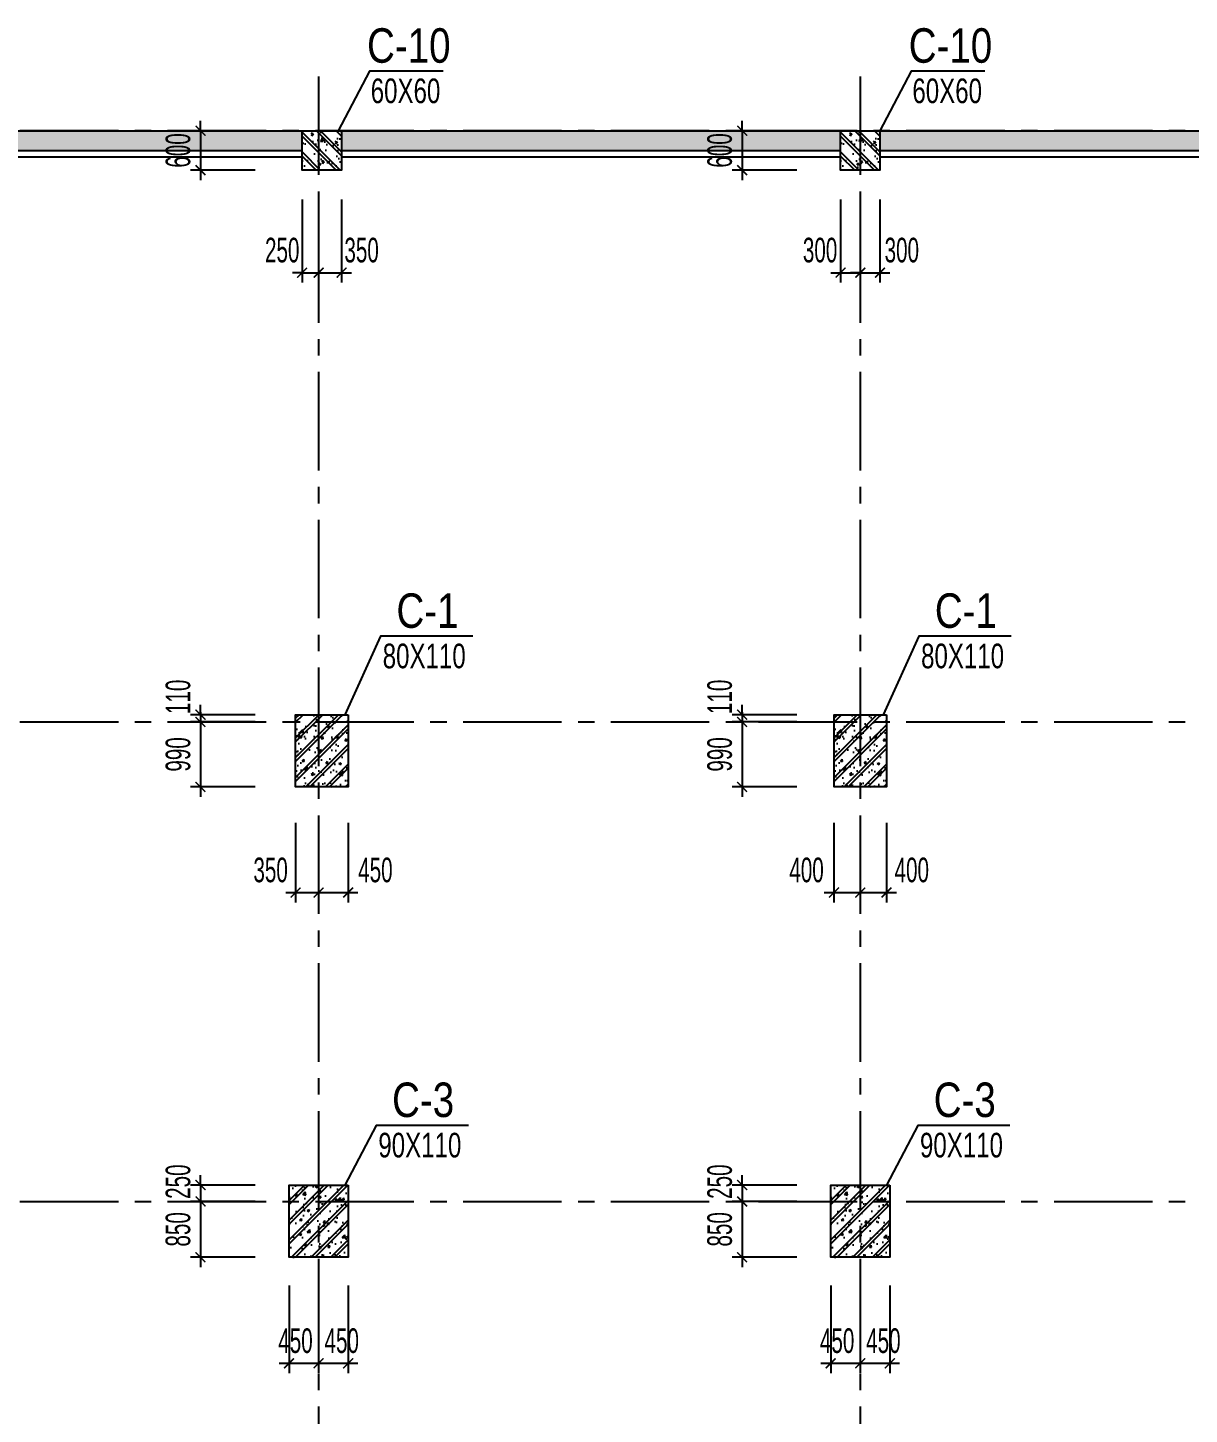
# Model space of a CAD drawing. Extents: x 1719887 to 1865417, y -150890 to 59748.
# Drawn here: x 1741740 to 1759431, y 12701 to 33808 of the extents above; entities that cross this region are included whole.
import ezdxf
from ezdxf.enums import TextEntityAlignment as Align

# ---------------------------------------------------------------- set-up
doc = ezdxf.new("R2010")
doc.units = 0
doc.header["$LTSCALE"] = 1000
doc.header["$MEASUREMENT"] = 0
doc.header["$PDMODE"] = 3
doc.linetypes.add('CENTER2', pattern=[1.125, 0.75, -0.125, 0.125, -0.125])
doc.layers.get('0').update_dxf_attribs({"linetype": 'CONTINUOUS'})
doc.layers.get('Defpoints').update_dxf_attribs({"linetype": 'CONTINUOUS'})
for name, color, linetype in [('CDC.01.AXIS', 160, 'CENTER2'), ('CDC.02.DIM', 1, 'CONTINUOUS'), ('CDC.05.STEEL', 4, 'CONTINUOUS'), ('CDC.06.TEXT', 2, 'CONTINUOUS'), ('CDC.10.HATCH', 9, 'CONTINUOUS'), ('CDC.11.NOTE', 8, 'CONTINUOUS')]:
    doc.layers.add(name, color=color, linetype=linetype)
doc.styles.add('ARIAL', font='arial.ttf', dxfattribs={"width": 0.6})
doc.dimstyles.new('D150', dxfattribs={"dimscale": 150, "dimtxt": 2.5, "dimasz": 1, "dimexe": 1, "dimexo": 0, "dimgap": 1, "dimtad": 1, "dimdec": 0, "dimdsep": 46, "dimtxsty": 'ARIAL', "dimblk": 'ARCHTICK', "dimcen": 1, "dimdle": 1, "dimclrd": 1, "dimclre": 1, "dimclrt": 2, "dimadec": 0, "dimazin": 0, "dimtfac": 0.00072, "dimtdec": 0, "dimtix": 1, "dimtmove": 2, "dimatfit": 3, "dimldrblk": 'ARCHTICK', "dimfxl": 1, "dimtolj": 1, "dimlwd": -1, "dimlwe": -1, "dimarcsym": 0})

# ---------------------------------------------------------------- blocks, each defined once
blk = doc.blocks.new('TH1')
at = {"layer": 'CDC.10.HATCH'}
h = blk.add_hatch(dxfattribs=at)
h.set_pattern_fill('CHAU-01', color=256, scale=80, style=0, pattern_type=2)
h.set_pattern_definition([(50, (0, 0), (573.80815, -50.20171), [60, -660]), (355, (0, 0), (-111.00107, 601.7537), [48, -528]), (100.4514, (47.8, -4.2), (462.8075, 551.55163), [50.99215, -560.91369]), (46.1842, (0, 160), (853.79284, -132.4152), [90, -990]), (96.6356, (71.15, 149), (747.73016, 779.2943), [76.48823, -841.3704]), (351.1842, (0, 160), (747.72956, 779.2949), [72, -792]), (21, (80, 120), (477.52564, -322.09511), [60, -660]), (326, (80, 120), (194.65227, 580.12004), [48, -528]), (71.4514, (119.8, 93.16), (672.1781, 258.0244), [50.99215, -560.91369]), (37.5, (0, 0), (9.727884, 266.315083), [0, -521.6, 0, -536, 0, -530]), (7.5, (0, 0), (210.45563, 315.52937), [0, -305.6, 0, -509.6, 0, -202]), (327.5, (-178.4, 0), (427.05795, -18.043897), [0, -200, 0, -624, 0, -828]), (317.5, (-258.4, 0), (466.548935, 80.083986), [0, -260, 0, -414.4, 0, -588]), (45, (0, 0), (-240.416306, 240.416306), []), (45, (0, 98), (-240.416306, 240.416306), [])])
h.paths.add_polyline_path([(1748680, -63848), (1741170, -63848), (1741170, -64148), (1748680, -64148)])
h.paths.add_polyline_path([(1756880, -63848), (1749280, -63848), (1749280, -64148), (1756880, -64148)])
h.paths.add_polyline_path([(1765080, -63848), (1757480, -63848), (1757480, -64148), (1765080, -64148)])
h.paths.add_polyline_path([(1773190, -63848), (1765680, -63848), (1765680, -64148), (1773190, -64148)])
h.paths.add_polyline_path([(1781280, -63848), (1773790, -63848), (1773790, -64148), (1781280, -64148)])
h.paths.add_polyline_path([(1789255, -63848), (1781880, -63848), (1781880, -64148), (1789255, -64148)])
h = blk.add_hatch(dxfattribs=at)
h.set_pattern_fill('CHAU-01', color=256, scale=50, angle=270, style=0, pattern_type=2)
h.set_pattern_definition([(320, (-76.6, -371169.58), (-31.376067, -358.63009), [37.5, -412.5]), (265, (-76.6, -371169.58), (376.09607, 69.37567), [30, -330]), (10.4514, (-79.23, -371199.47), (344.71977, -289.25469), [31.870095, -350.571056]), (316.1842, (23.4, -371169.6), (-82.75951, -533.62052), [56.25, -618.75]), (6.6356, (16.5, -371214.05), (487.05894, -467.33135), [47.80514, -525.8565]), (261.1842, (23.4, -371169.6), (487.0593, -467.33097), [45, -495]), (291, (-1.6, -371219.58), (-201.309445, -298.453526), [37.5, -412.5]), (236, (-1.6, -371219.58), (362.57502, -121.657666), [30, -330]), (341.4514, (-18.4, -371244.45), (161.26525, -420.111314), [31.870095, -350.571056]), (307.5, (-76.61, -371169.58), (166.446927, -6.079928), [0, -326, 0, -335, 0, -331.25]), (277.5, (-76.61, -371169.58), (197.205856, -131.534769), [0, -191, 0, -318.5, 0, -126.25]), (237.5, (-76.61, -371058.08), (-11.277436, -266.911218), [0, -125, 0, -390, 0, -517.5]), (227.5, (-76.6, -371008.08), (50.05249, -291.593085), [0, -162.5, 0, -259, 0, -367.5]), (315, (-76.61, -371169.58), (150.26019, 150.26019), []), (315, (-15.36, -371169.58), (150.26019, 150.26019), [])])
h.paths.add_polyline_path([(1749280, -64448), (1748680, -64448), (1748680, -63848), (1749280, -63848)])
h = blk.add_hatch(dxfattribs=at)
h.set_pattern_fill('CHAU-01', color=256, scale=50, angle=270, style=0, pattern_type=2)
h.set_pattern_definition([(320, (8123.4, -371169.58), (-31.376067, -358.63009), [37.5, -412.5]), (265, (8123.4, -371169.58), (376.09607, 69.37567), [30, -330]), (10.4514, (8120.78, -371199.47), (344.71977, -289.25469), [31.870095, -350.571056]), (316.1842, (8223.4, -371169.6), (-82.75951, -533.62052), [56.25, -618.75]), (6.6356, (8216.5, -371214.05), (487.05894, -467.33135), [47.80514, -525.8565]), (261.1842, (8223.4, -371169.6), (487.0593, -467.33097), [45, -495]), (291, (8198.4, -371219.58), (-201.309445, -298.453526), [37.5, -412.5]), (236, (8198.4, -371219.58), (362.57502, -121.657666), [30, -330]), (341.4514, (8181.6, -371244.45), (161.26525, -420.111314), [31.870095, -350.571056]), (307.5, (8123.39, -371169.58), (166.446927, -6.079928), [0, -326, 0, -335, 0, -331.25]), (277.5, (8123.4, -371169.58), (197.205856, -131.534769), [0, -191, 0, -318.5, 0, -126.25]), (237.5, (8123.39, -371058.08), (-11.277436, -266.911218), [0, -125, 0, -390, 0, -517.5]), (227.5, (8123.4, -371008.08), (50.05249, -291.593085), [0, -162.5, 0, -259, 0, -367.5]), (315, (8123.4, -371169.58), (150.26019, 150.26019), []), (315, (8184.64, -371169.58), (150.26019, 150.26019), [])])
h.paths.add_polyline_path([(1757480, -64448), (1756880, -64448), (1756880, -63848), (1757480, -63848)])
h = blk.add_hatch(dxfattribs=at)
h.set_pattern_fill('CHAU-01', color=256, scale=50, style=0, pattern_type=2)
h.set_pattern_definition([(50, (0, 0), (358.63009, -31.376067), [37.5, -412.5]), (355, (0, 0), (-69.37567, 376.09607), [30, -330]), (100.4514, (29.9, -2.6), (289.25469, 344.71977), [31.870095, -350.571056]), (46.1842, (0, 100), (533.62052, -82.75951), [56.25, -618.75]), (96.6356, (44.47, 93.1), (467.33135, 487.05894), [47.80514, -525.8565]), (351.1842, (0, 100), (467.33097, 487.0593), [45, -495]), (21, (50, 75), (298.453526, -201.309445), [37.5, -412.5]), (326, (50, 75), (121.657666, 362.57502), [30, -330]), (71.4514, (74.87, 58.22), (420.111314, 161.26525), [31.870095, -350.571056]), (37.5, (0, 0), (6.079928, 166.446927), [0, -326, 0, -335, 0, -331.25]), (7.5, (0, 0), (131.534769, 197.205856), [0, -191, 0, -318.5, 0, -126.25]), (327.5, (-111.5, 0), (266.911218, -11.277436), [0, -125, 0, -390, 0, -517.5]), (317.5, (-161.5, 0), (291.593085, 50.05249), [0, -162.5, 0, -259, 0, -367.5]), (45, (0, 0), (-150.26019, 150.26019), []), (45, (0, 61.25), (-150.26019, 150.26019), [])])
h.paths.add_polyline_path([(1748930, -72738), (1748580, -72738), (1748580, -72848), (1748930, -72848)])
h.paths.add_polyline_path([(1748930, -72848), (1748580, -72848), (1748580, -73838), (1748930, -73838)])
h.paths.add_polyline_path([(1749380, -72848), (1748930, -72848), (1748930, -73838), (1749380, -73838)])
h.paths.add_polyline_path([(1749380, -72738), (1748930, -72738), (1748930, -72848), (1749380, -72848)])
h = blk.add_hatch(dxfattribs=at)
h.set_pattern_fill('CHAU-01', color=256, scale=50, style=0, pattern_type=2)
h.set_pattern_definition([(50, (8199.98, 0), (358.63009, -31.376067), [37.5, -412.5]), (355, (8199.98, 0), (-69.37567, 376.09607), [30, -330]), (100.4514, (8229.87, -2.6), (289.25469, 344.71977), [31.870095, -350.571056]), (46.1842, (8200, 100), (533.62052, -82.75951), [56.25, -618.75]), (96.6356, (8244.45, 93.1), (467.33135, 487.05894), [47.80514, -525.8565]), (351.1842, (8200, 100), (467.33097, 487.0593), [45, -495]), (21, (8249.98, 75), (298.453526, -201.309445), [37.5, -412.5]), (326, (8249.98, 75), (121.657666, 362.57502), [30, -330]), (71.4514, (8274.85, 58.22), (420.111314, 161.26525), [31.870095, -350.571056]), (37.5, (8199.98, 0), (6.079928, 166.446927), [0, -326, 0, -335, 0, -331.25]), (7.5, (8199.98, 0), (131.534769, 197.205856), [0, -191, 0, -318.5, 0, -126.25]), (327.5, (8088.48, 0), (266.911218, -11.277436), [0, -125, 0, -390, 0, -517.5]), (317.5, (8038.48, 0), (291.593085, 50.05249), [0, -162.5, 0, -259, 0, -367.5]), (45, (8199.98, 0), (-150.26019, 150.26019), []), (45, (8199.98, 61.25), (-150.26019, 150.26019), [])])
h.paths.add_polyline_path([(1757130, -72738), (1756780, -72738), (1756780, -72848), (1757130, -72848)])
h.paths.add_polyline_path([(1757130, -72848), (1756780, -72848), (1756780, -73838), (1757130, -73838)])
h.paths.add_polyline_path([(1757580, -72848), (1757130, -72848), (1757130, -73838), (1757580, -73838)])
h.paths.add_polyline_path([(1757580, -72738), (1757130, -72738), (1757130, -72848), (1757580, -72848)])
h = blk.add_hatch(dxfattribs=at)
h.set_pattern_fill('CHAU-01', color=256, scale=50, style=0, pattern_type=2)
h.set_pattern_definition([(50, (-16500, 0), (358.63009, -31.376067), [37.5, -412.5]), (355, (-16500, 0), (-69.37567, 376.09607), [30, -330]), (100.4514, (-16470.1, -2.6), (289.25469, 344.71977), [31.870095, -350.571056]), (46.1842, (-16500, 100), (533.62052, -82.75951), [56.25, -618.75]), (96.6356, (-16455.53, 93.1), (467.33135, 487.05894), [47.80514, -525.8565]), (351.1842, (-16500, 100), (467.33097, 487.0593), [45, -495]), (21, (-16450, 75), (298.453526, -201.309445), [37.5, -412.5]), (326, (-16450, 75), (121.657666, 362.57502), [30, -330]), (71.4514, (-16425.13, 58.22), (420.111314, 161.26525), [31.870095, -350.571056]), (37.5, (-16500, 0), (6.079928, 166.446927), [0, -326, 0, -335, 0, -331.25]), (7.5, (-16500, 0), (131.534769, 197.205856), [0, -191, 0, -318.5, 0, -126.25]), (327.5, (-16611.5, 0), (266.911218, -11.277436), [0, -125, 0, -390, 0, -517.5]), (317.5, (-16661.5, 0), (291.593085, 50.05249), [0, -162.5, 0, -259, 0, -367.5]), (45, (-16500, 0), (-150.26019, 150.26019), []), (45, (-16500, 61.25), (-150.26019, 150.26019), [])])
h.paths.add_polyline_path([(1748930, -79898), (1748480, -79898), (1748480, -80148), (1748930, -80148)])
h.paths.add_polyline_path([(1748930, -80148), (1748480, -80148), (1748480, -80998), (1748930, -80998)])
h.paths.add_polyline_path([(1749380, -80148), (1748930, -80148), (1748930, -80998), (1749380, -80998)])
h.paths.add_polyline_path([(1749380, -79898), (1748930, -79898), (1748930, -80148), (1749380, -80148)])
h = blk.add_hatch(dxfattribs=at)
h.set_pattern_fill('CHAU-01', color=256, scale=50, style=0, pattern_type=2)
h.set_pattern_definition([(50, (-8250, 0), (358.63009, -31.376067), [37.5, -412.5]), (355, (-8250, 0), (-69.37567, 376.09607), [30, -330]), (100.4514, (-8220.1, -2.6), (289.25469, 344.71977), [31.870095, -350.571056]), (46.1842, (-8250, 100), (533.62052, -82.75951), [56.25, -618.75]), (96.6356, (-8205.53, 93.1), (467.33135, 487.05894), [47.80514, -525.8565]), (351.1842, (-8250, 100), (467.33097, 487.0593), [45, -495]), (21, (-8200, 75), (298.453526, -201.309445), [37.5, -412.5]), (326, (-8200, 75), (121.657666, 362.57502), [30, -330]), (71.4514, (-8175.13, 58.22), (420.111314, 161.26525), [31.870095, -350.571056]), (37.5, (-8250, 0), (6.079928, 166.446927), [0, -326, 0, -335, 0, -331.25]), (7.5, (-8250, 0), (131.534769, 197.205856), [0, -191, 0, -318.5, 0, -126.25]), (327.5, (-8361.5, 0), (266.911218, -11.277436), [0, -125, 0, -390, 0, -517.5]), (317.5, (-8411.5, 0), (291.593085, 50.05249), [0, -162.5, 0, -259, 0, -367.5]), (45, (-8250, 0), (-150.26019, 150.26019), []), (45, (-8250, 61.25), (-150.26019, 150.26019), [])])
h.paths.add_polyline_path([(1757180, -79898), (1756730, -79898), (1756730, -80148), (1757180, -80148)])
h.paths.add_polyline_path([(1757180, -80148), (1756730, -80148), (1756730, -80998), (1757180, -80998)])
h.paths.add_polyline_path([(1757630, -80148), (1757180, -80148), (1757180, -80998), (1757630, -80998)])
h.paths.add_polyline_path([(1757630, -79898), (1757180, -79898), (1757180, -80148), (1757630, -80148)])
at = {"layer": 'CDC.01.AXIS', "ltscale": 2}
for p, q in [((1748930, -63021), (1748930, -119734)), ((1757180, -63021), (1757180, -119734)), ((1733131, -63847), (1840145, -63847)), ((1733131, -72848), (1840145, -72848)), ((1733131, -80148), (1840145, -80148))]:
    blk.add_line(p, q, dxfattribs=at)
at = {"layer": 'CDC.05.STEEL'}
for p, q in [((1738264, -63848), (1834640, -63848)), ((1741170, -64148), (1748680, -64148)), ((1749280, -64148), (1756880, -64148)), ((1757480, -64148), (1765080, -64148)), ((1741170, -64248), (1748680, -64248)), ((1749280, -64248), (1756880, -64248)), ((1757480, -64248), (1765080, -64248))]:
    blk.add_line(p, q, dxfattribs=at)
at = {"layer": 'CDC.05.STEEL', "ltscale": 2000}
for points in [[(1749280, -63848), (1749280, -64448), (1748680, -64448), (1748680, -63848)], [(1757480, -63848), (1757480, -64448), (1756880, -64448), (1756880, -63848)], [(1749380, -72738), (1749380, -73838), (1748580, -73838), (1748580, -72738)], [(1757580, -72738), (1757580, -73838), (1756780, -73838), (1756780, -72738)], [(1749380, -79898), (1749380, -80998), (1748480, -80998), (1748480, -79898)], [(1757630, -79898), (1757630, -80998), (1756730, -80998), (1756730, -79898)]]:
    blk.add_lwpolyline(points, close=True, dxfattribs=at)
blk = doc.blocks.new('_ARCHTICK')
at = {"color": 0, "linetype": 'ByBlock', "const_width": 0.15}
blk.add_lwpolyline([(-0.5, -0.5), (0.5, 0.5)], dxfattribs=at)
blk = doc.blocks.new('*D478')
at = {"layer": 'CDC.02.DIM', "color": 1, "transparency": 16777216}
for p, q in [((1745820, 21707), (1745820, 20494)), ((1746170, 21707), (1746170, 20494)), ((1745670, 20644), (1746320, 20644))]:
    blk.add_line(p, q, dxfattribs=at)
at = {"layer": 'Defpoints', "color": 0, "transparency": 16777216}
for p in [(1745820, 21707), (1746170, 21707), (1746170, 20644)]:
    blk.add_point(p, dxfattribs=at)
at = {"layer": 'CDC.02.DIM', "color": 1, "transparency": 16777216, "xscale": 150, "yscale": 150, "zscale": 150, "rotation": 180}
blk.add_blockref('_ARCHTICK', (1745820, 20644), dxfattribs=at)
at = {"layer": 'CDC.02.DIM', "color": 1, "transparency": 16777216, "xscale": 150, "yscale": 150, "zscale": 150}
blk.add_blockref('_ARCHTICK', (1746170, 20644), dxfattribs=at)
at = {"layer": 'CDC.02.DIM', "color": 2, "transparency": 16777216, "insert": (1745439, 20985), "char_height": 375, "attachment_point": 5, "style": 'ARIAL'}
blk.add_mtext('\\A1;350', dxfattribs=at)
blk = doc.blocks.new('*D479')
at = {"layer": 'CDC.02.DIM', "color": 1, "transparency": 16777216}
for p, q in [((1746170, 21707), (1746170, 20494)), ((1746620, 21707), (1746620, 20494)), ((1746020, 20644), (1746770, 20644))]:
    blk.add_line(p, q, dxfattribs=at)
at = {"layer": 'Defpoints', "color": 0, "transparency": 16777216}
for p in [(1746170, 21707), (1746620, 21707), (1746620, 20644)]:
    blk.add_point(p, dxfattribs=at)
at = {"layer": 'CDC.02.DIM', "color": 1, "transparency": 16777216, "xscale": 150, "yscale": 150, "zscale": 150, "rotation": 180}
blk.add_blockref('_ARCHTICK', (1746170, 20644), dxfattribs=at)
at = {"layer": 'CDC.02.DIM', "color": 1, "transparency": 16777216, "xscale": 150, "yscale": 150, "zscale": 150}
blk.add_blockref('_ARCHTICK', (1746620, 20644), dxfattribs=at)
at = {"layer": 'CDC.02.DIM', "color": 2, "transparency": 16777216, "insert": (1747035, 20985), "char_height": 375, "attachment_point": 5, "style": 'ARIAL'}
blk.add_mtext('\\A1;450', dxfattribs=at)
blk = doc.blocks.new('*D480')
at = {"layer": 'CDC.02.DIM', "color": 1, "transparency": 16777216}
for p, q in [((1754020, 21707), (1754020, 20494)), ((1754420, 21707), (1754420, 20494)), ((1753870, 20644), (1754570, 20644))]:
    blk.add_line(p, q, dxfattribs=at)
at = {"layer": 'Defpoints', "color": 0, "transparency": 16777216}
for p in [(1754020, 21707), (1754420, 21707), (1754420, 20644)]:
    blk.add_point(p, dxfattribs=at)
at = {"layer": 'CDC.02.DIM', "color": 1, "transparency": 16777216, "xscale": 150, "yscale": 150, "zscale": 150, "rotation": 180}
blk.add_blockref('_ARCHTICK', (1754020, 20644), dxfattribs=at)
at = {"layer": 'CDC.02.DIM', "color": 1, "transparency": 16777216, "xscale": 150, "yscale": 150, "zscale": 150}
blk.add_blockref('_ARCHTICK', (1754420, 20644), dxfattribs=at)
at = {"layer": 'CDC.02.DIM', "color": 2, "transparency": 16777216, "insert": (1753602, 20985), "char_height": 375, "attachment_point": 5, "style": 'ARIAL'}
blk.add_mtext('\\A1;400', dxfattribs=at)
blk = doc.blocks.new('*D481')
at = {"layer": 'CDC.02.DIM', "color": 1, "transparency": 16777216}
for p, q in [((1754420, 21707), (1754420, 20494)), ((1754820, 21707), (1754820, 20494)), ((1754270, 20644), (1754970, 20644))]:
    blk.add_line(p, q, dxfattribs=at)
at = {"layer": 'Defpoints', "color": 0, "transparency": 16777216}
for p in [(1754420, 21707), (1754820, 21707), (1754820, 20644)]:
    blk.add_point(p, dxfattribs=at)
at = {"layer": 'CDC.02.DIM', "color": 1, "transparency": 16777216, "xscale": 150, "yscale": 150, "zscale": 150, "rotation": 180}
blk.add_blockref('_ARCHTICK', (1754420, 20644), dxfattribs=at)
at = {"layer": 'CDC.02.DIM', "color": 1, "transparency": 16777216, "xscale": 150, "yscale": 150, "zscale": 150}
blk.add_blockref('_ARCHTICK', (1754820, 20644), dxfattribs=at)
at = {"layer": 'CDC.02.DIM', "color": 2, "transparency": 16777216, "insert": (1755205, 20985), "char_height": 375, "attachment_point": 5, "style": 'ARIAL'}
blk.add_mtext('\\A1;400', dxfattribs=at)
blk = doc.blocks.new('*D505')
at = {"layer": 'CDC.02.DIM', "color": 1, "transparency": 16777216}
for p, q in [((1745720, 14659), (1745720, 13327)), ((1746170, 14659), (1746170, 13327)), ((1745570, 13477), (1746320, 13477))]:
    blk.add_line(p, q, dxfattribs=at)
at = {"layer": 'Defpoints', "color": 0, "transparency": 16777216}
for p in [(1745720, 14659), (1746170, 14659), (1746170, 13477)]:
    blk.add_point(p, dxfattribs=at)
at = {"layer": 'CDC.02.DIM', "color": 1, "transparency": 16777216, "xscale": 150, "yscale": 150, "zscale": 150, "rotation": 180}
blk.add_blockref('_ARCHTICK', (1745720, 13477), dxfattribs=at)
at = {"layer": 'CDC.02.DIM', "color": 1, "transparency": 16777216, "xscale": 150, "yscale": 150, "zscale": 150}
blk.add_blockref('_ARCHTICK', (1746170, 13477), dxfattribs=at)
at = {"layer": 'CDC.02.DIM', "color": 2, "transparency": 16777216, "insert": (1745818, 13819), "char_height": 375, "attachment_point": 5, "style": 'ARIAL'}
blk.add_mtext('\\A1;450', dxfattribs=at)
blk = doc.blocks.new('*D506')
at = {"layer": 'CDC.02.DIM', "color": 1, "transparency": 16777216}
for p, q in [((1746170, 14659), (1746170, 13327)), ((1746620, 14659), (1746620, 13327)), ((1746020, 13477), (1746770, 13477))]:
    blk.add_line(p, q, dxfattribs=at)
at = {"layer": 'Defpoints', "color": 0, "transparency": 16777216}
for p in [(1746170, 14659), (1746620, 14659), (1746620, 13477)]:
    blk.add_point(p, dxfattribs=at)
at = {"layer": 'CDC.02.DIM', "color": 1, "transparency": 16777216, "xscale": 150, "yscale": 150, "zscale": 150, "rotation": 180}
blk.add_blockref('_ARCHTICK', (1746170, 13477), dxfattribs=at)
at = {"layer": 'CDC.02.DIM', "color": 1, "transparency": 16777216, "xscale": 150, "yscale": 150, "zscale": 150}
blk.add_blockref('_ARCHTICK', (1746620, 13477), dxfattribs=at)
at = {"layer": 'CDC.02.DIM', "color": 2, "transparency": 16777216, "insert": (1746522, 13819), "char_height": 375, "attachment_point": 5, "style": 'ARIAL'}
blk.add_mtext('\\A1;450', dxfattribs=at)
blk = doc.blocks.new('*D507')
at = {"layer": 'CDC.02.DIM', "color": 1, "transparency": 16777216}
for p, q in [((1753970, 14659), (1753970, 13327)), ((1754420, 14659), (1754420, 13327)), ((1753820, 13477), (1754570, 13477))]:
    blk.add_line(p, q, dxfattribs=at)
at = {"layer": 'Defpoints', "color": 0, "transparency": 16777216}
for p in [(1753970, 14659), (1754420, 14659), (1754420, 13477)]:
    blk.add_point(p, dxfattribs=at)
at = {"layer": 'CDC.02.DIM', "color": 1, "transparency": 16777216, "xscale": 150, "yscale": 150, "zscale": 150, "rotation": 180}
blk.add_blockref('_ARCHTICK', (1753970, 13477), dxfattribs=at)
at = {"layer": 'CDC.02.DIM', "color": 1, "transparency": 16777216, "xscale": 150, "yscale": 150, "zscale": 150}
blk.add_blockref('_ARCHTICK', (1754420, 13477), dxfattribs=at)
at = {"layer": 'CDC.02.DIM', "color": 2, "transparency": 16777216, "insert": (1754068, 13819), "char_height": 375, "attachment_point": 5, "style": 'ARIAL'}
blk.add_mtext('\\A1;450', dxfattribs=at)
blk = doc.blocks.new('*D508')
at = {"layer": 'CDC.02.DIM', "color": 1, "transparency": 16777216}
for p, q in [((1754420, 14659), (1754420, 13327)), ((1754870, 14659), (1754870, 13327)), ((1754270, 13477), (1755020, 13477))]:
    blk.add_line(p, q, dxfattribs=at)
at = {"layer": 'Defpoints', "color": 0, "transparency": 16777216}
for p in [(1754420, 14659), (1754870, 14659), (1754870, 13477)]:
    blk.add_point(p, dxfattribs=at)
at = {"layer": 'CDC.02.DIM', "color": 1, "transparency": 16777216, "xscale": 150, "yscale": 150, "zscale": 150, "rotation": 180}
blk.add_blockref('_ARCHTICK', (1754420, 13477), dxfattribs=at)
at = {"layer": 'CDC.02.DIM', "color": 1, "transparency": 16777216, "xscale": 150, "yscale": 150, "zscale": 150}
blk.add_blockref('_ARCHTICK', (1754870, 13477), dxfattribs=at)
at = {"layer": 'CDC.02.DIM', "color": 2, "transparency": 16777216, "insert": (1754772, 13819), "char_height": 375, "attachment_point": 5, "style": 'ARIAL'}
blk.add_mtext('\\A1;450', dxfattribs=at)
blk = doc.blocks.new('*D645')
at = {"layer": 'CDC.02.DIM', "color": 1, "transparency": 16777216}
for p, q in [((1745920, 31193), (1745920, 29929)), ((1746170, 31193), (1746170, 29929)), ((1745920, 30079), (1745770, 30079)), ((1745920, 30079), (1746170, 30079)), ((1746170, 30079), (1746320, 30079))]:
    blk.add_line(p, q, dxfattribs=at)
at = {"layer": 'Defpoints', "color": 0, "transparency": 16777216}
for p in [(1745920, 31193), (1746170, 31193), (1746170, 30079)]:
    blk.add_point(p, dxfattribs=at)
at = {"layer": 'CDC.02.DIM', "color": 1, "transparency": 16777216, "xscale": 150, "yscale": 150, "zscale": 150}
blk.add_blockref('_ARCHTICK', (1745920, 30079), dxfattribs=at)
at = {"layer": 'CDC.02.DIM', "color": 1, "transparency": 16777216, "xscale": 150, "yscale": 150, "zscale": 150, "rotation": 180}
blk.add_blockref('_ARCHTICK', (1746170, 30079), dxfattribs=at)
at = {"layer": 'CDC.02.DIM', "color": 2, "transparency": 16777216, "insert": (1745616, 30421), "char_height": 375, "attachment_point": 5, "style": 'ARIAL'}
blk.add_mtext('\\A1;250', dxfattribs=at)
blk = doc.blocks.new('*D646')
at = {"layer": 'CDC.02.DIM', "color": 1, "transparency": 16777216}
for p, q in [((1746170, 31193), (1746170, 29929)), ((1746520, 31193), (1746520, 29929)), ((1746020, 30079), (1746670, 30079))]:
    blk.add_line(p, q, dxfattribs=at)
at = {"layer": 'Defpoints', "color": 0, "transparency": 16777216}
for p in [(1746170, 31193), (1746520, 31193), (1746520, 30079)]:
    blk.add_point(p, dxfattribs=at)
at = {"layer": 'CDC.02.DIM', "color": 1, "transparency": 16777216, "xscale": 150, "yscale": 150, "zscale": 150, "rotation": 180}
blk.add_blockref('_ARCHTICK', (1746170, 30079), dxfattribs=at)
at = {"layer": 'CDC.02.DIM', "color": 1, "transparency": 16777216, "xscale": 150, "yscale": 150, "zscale": 150}
blk.add_blockref('_ARCHTICK', (1746520, 30079), dxfattribs=at)
at = {"layer": 'CDC.02.DIM', "color": 2, "transparency": 16777216, "insert": (1746825, 30421), "char_height": 375, "attachment_point": 5, "style": 'ARIAL'}
blk.add_mtext('\\A1;350', dxfattribs=at)
blk = doc.blocks.new('*D647')
at = {"layer": 'CDC.02.DIM', "color": 1, "transparency": 16777216}
for p, q in [((1754120, 31193), (1754120, 29929)), ((1754420, 31193), (1754420, 29929)), ((1753970, 30079), (1754570, 30079))]:
    blk.add_line(p, q, dxfattribs=at)
at = {"layer": 'Defpoints', "color": 0, "transparency": 16777216}
for p in [(1754120, 31193), (1754420, 31193), (1754420, 30079)]:
    blk.add_point(p, dxfattribs=at)
at = {"layer": 'CDC.02.DIM', "color": 1, "transparency": 16777216, "xscale": 150, "yscale": 150, "zscale": 150, "rotation": 180}
blk.add_blockref('_ARCHTICK', (1754120, 30079), dxfattribs=at)
at = {"layer": 'CDC.02.DIM', "color": 1, "transparency": 16777216, "xscale": 150, "yscale": 150, "zscale": 150}
blk.add_blockref('_ARCHTICK', (1754420, 30079), dxfattribs=at)
at = {"layer": 'CDC.02.DIM', "color": 2, "transparency": 16777216, "insert": (1753808, 30421), "char_height": 375, "attachment_point": 5, "style": 'ARIAL'}
blk.add_mtext('\\A1;300', dxfattribs=at)
blk = doc.blocks.new('*D648')
at = {"layer": 'CDC.02.DIM', "color": 1, "transparency": 16777216}
for p, q in [((1754420, 31193), (1754420, 29929)), ((1754720, 31193), (1754720, 29929)), ((1754420, 30079), (1754270, 30079)), ((1754420, 30079), (1754720, 30079)), ((1754720, 30079), (1754870, 30079))]:
    blk.add_line(p, q, dxfattribs=at)
at = {"layer": 'Defpoints', "color": 0, "transparency": 16777216}
for p in [(1754420, 31193), (1754720, 31193), (1754720, 30079)]:
    blk.add_point(p, dxfattribs=at)
at = {"layer": 'CDC.02.DIM', "color": 1, "transparency": 16777216, "xscale": 150, "yscale": 150, "zscale": 150}
blk.add_blockref('_ARCHTICK', (1754420, 30079), dxfattribs=at)
at = {"layer": 'CDC.02.DIM', "color": 1, "transparency": 16777216, "xscale": 150, "yscale": 150, "zscale": 150, "rotation": 180}
blk.add_blockref('_ARCHTICK', (1754720, 30079), dxfattribs=at)
at = {"layer": 'CDC.02.DIM', "color": 2, "transparency": 16777216, "insert": (1755053, 30421), "char_height": 375, "attachment_point": 5, "style": 'ARIAL'}
blk.add_mtext('\\A1;300', dxfattribs=at)
blk = doc.blocks.new('*D737')
at = {"layer": 'CDC.02.DIM', "color": 1, "transparency": 16777216}
for p, q in [((1744371, 32240), (1744371, 32390)), ((1745206, 32240), (1744221, 32240)), ((1744371, 32240), (1744371, 31640)), ((1745206, 31640), (1744221, 31640)), ((1744371, 31640), (1744371, 31490))]:
    blk.add_line(p, q, dxfattribs=at)
at = {"layer": 'Defpoints', "color": 0, "transparency": 16777216}
for p in [(1745206, 32240), (1744371, 31640), (1745206, 31640)]:
    blk.add_point(p, dxfattribs=at)
at = {"layer": 'CDC.02.DIM', "color": 1, "transparency": 16777216, "xscale": 150, "yscale": 150, "zscale": 150}
for p, rotation in [((1744371, 32240), 270), ((1744371, 31640), 90)]:
    blk.add_blockref('_ARCHTICK', p, dxfattribs=dict(at, rotation=rotation))
at = {"layer": 'CDC.02.DIM', "color": 2, "transparency": 16777216, "insert": (1744030, 31940), "char_height": 375, "attachment_point": 5, "rotation": 90, "style": 'ARIAL'}
blk.add_mtext('\\A1;600', dxfattribs=at)
blk = doc.blocks.new('*D738')
at = {"layer": 'CDC.02.DIM', "color": 1, "transparency": 16777216}
for p, q in [((1744371, 23351), (1744371, 23501)), ((1745206, 23351), (1744221, 23351)), ((1745206, 23241), (1744221, 23241)), ((1744371, 23351), (1744371, 23241)), ((1744371, 23241), (1744371, 23091))]:
    blk.add_line(p, q, dxfattribs=at)
at = {"layer": 'Defpoints', "color": 0, "transparency": 16777216}
for p in [(1744371, 23241), (1745206, 23351), (1745206, 23241)]:
    blk.add_point(p, dxfattribs=at)
at = {"layer": 'CDC.02.DIM', "color": 1, "transparency": 16777216, "xscale": 150, "yscale": 150, "zscale": 150}
for p, rotation in [((1744371, 23351), 270), ((1744371, 23241), 90)]:
    blk.add_blockref('_ARCHTICK', p, dxfattribs=dict(at, rotation=rotation))
at = {"layer": 'CDC.02.DIM', "color": 2, "transparency": 16777216, "insert": (1744030, 23622), "char_height": 375, "attachment_point": 5, "rotation": 90, "style": 'ARIAL'}
blk.add_mtext('\\A1;110', dxfattribs=at)
blk = doc.blocks.new('*D739')
at = {"layer": 'CDC.02.DIM', "color": 1, "transparency": 16777216}
for p, q in [((1745206, 23241), (1744221, 23241)), ((1744371, 23391), (1744371, 22101)), ((1745206, 22251), (1744221, 22251))]:
    blk.add_line(p, q, dxfattribs=at)
at = {"layer": 'Defpoints', "color": 0, "transparency": 16777216}
for p in [(1745206, 23241), (1744371, 22251), (1745206, 22251)]:
    blk.add_point(p, dxfattribs=at)
at = {"layer": 'CDC.02.DIM', "color": 1, "transparency": 16777216, "xscale": 150, "yscale": 150, "zscale": 150}
for p, rotation in [((1744371, 23241), 90), ((1744371, 22251), 270)]:
    blk.add_blockref('_ARCHTICK', p, dxfattribs=dict(at, rotation=rotation))
at = {"layer": 'CDC.02.DIM', "color": 2, "transparency": 16777216, "insert": (1744030, 22746), "char_height": 375, "attachment_point": 5, "rotation": 90, "style": 'ARIAL'}
blk.add_mtext('\\A1;990', dxfattribs=at)
blk = doc.blocks.new('*D740')
at = {"layer": 'CDC.02.DIM', "color": 1, "transparency": 16777216}
for p, q in [((1744371, 16191), (1744371, 16341)), ((1745206, 16191), (1744221, 16191)), ((1744371, 16191), (1744371, 15941)), ((1745206, 15941), (1744221, 15941)), ((1744371, 15941), (1744371, 15791))]:
    blk.add_line(p, q, dxfattribs=at)
at = {"layer": 'Defpoints', "color": 0, "transparency": 16777216}
for p in [(1745206, 16191), (1744371, 15941), (1745206, 15941)]:
    blk.add_point(p, dxfattribs=at)
at = {"layer": 'CDC.02.DIM', "color": 1, "transparency": 16777216, "xscale": 150, "yscale": 150, "zscale": 150}
for p, rotation in [((1744371, 16191), 270), ((1744371, 15941), 90)]:
    blk.add_blockref('_ARCHTICK', p, dxfattribs=dict(at, rotation=rotation))
at = {"layer": 'CDC.02.DIM', "color": 2, "transparency": 16777216, "insert": (1744030, 16242), "char_height": 375, "attachment_point": 5, "rotation": 90, "style": 'ARIAL'}
blk.add_mtext('\\A1;250', dxfattribs=at)
blk = doc.blocks.new('*D741')
at = {"layer": 'CDC.02.DIM', "color": 1, "transparency": 16777216}
for p, q in [((1744371, 16091), (1744371, 14941)), ((1745206, 15941), (1744221, 15941)), ((1745206, 15091), (1744221, 15091))]:
    blk.add_line(p, q, dxfattribs=at)
at = {"layer": 'Defpoints', "color": 0, "transparency": 16777216}
for p in [(1745206, 15941), (1744371, 15091), (1745206, 15091)]:
    blk.add_point(p, dxfattribs=at)
at = {"layer": 'CDC.02.DIM', "color": 1, "transparency": 16777216, "xscale": 150, "yscale": 150, "zscale": 150}
for p, rotation in [((1744371, 15941), 90), ((1744371, 15091), 270)]:
    blk.add_blockref('_ARCHTICK', p, dxfattribs=dict(at, rotation=rotation))
at = {"layer": 'CDC.02.DIM', "color": 2, "transparency": 16777216, "insert": (1744030, 15516), "char_height": 375, "attachment_point": 5, "rotation": 90, "style": 'ARIAL'}
blk.add_mtext('\\A1;850', dxfattribs=at)
blk = doc.blocks.new('*D767')
at = {"layer": 'CDC.02.DIM', "color": 1, "transparency": 16777216}
for p, q in [((1752621, 32240), (1752621, 32390)), ((1753456, 32240), (1752471, 32240)), ((1752621, 32240), (1752621, 31640)), ((1753456, 31640), (1752471, 31640)), ((1752621, 31640), (1752621, 31490))]:
    blk.add_line(p, q, dxfattribs=at)
at = {"layer": 'Defpoints', "color": 0, "transparency": 16777216}
for p in [(1753456, 32240), (1752621, 31640), (1753456, 31640)]:
    blk.add_point(p, dxfattribs=at)
at = {"layer": 'CDC.02.DIM', "color": 1, "transparency": 16777216, "xscale": 150, "yscale": 150, "zscale": 150}
for p, rotation in [((1752621, 32240), 270), ((1752621, 31640), 90)]:
    blk.add_blockref('_ARCHTICK', p, dxfattribs=dict(at, rotation=rotation))
at = {"layer": 'CDC.02.DIM', "color": 2, "transparency": 16777216, "insert": (1752280, 31940), "char_height": 375, "attachment_point": 5, "rotation": 90, "style": 'ARIAL'}
blk.add_mtext('\\A1;600', dxfattribs=at)
blk = doc.blocks.new('*D768')
at = {"layer": 'CDC.02.DIM', "color": 1, "transparency": 16777216}
for p, q in [((1752621, 23351), (1752621, 23501)), ((1753456, 23351), (1752471, 23351)), ((1753456, 23241), (1752471, 23241)), ((1752621, 23351), (1752621, 23241)), ((1752621, 23241), (1752621, 23091))]:
    blk.add_line(p, q, dxfattribs=at)
at = {"layer": 'Defpoints', "color": 0, "transparency": 16777216}
for p in [(1752621, 23241), (1753456, 23351), (1753456, 23241)]:
    blk.add_point(p, dxfattribs=at)
at = {"layer": 'CDC.02.DIM', "color": 1, "transparency": 16777216, "xscale": 150, "yscale": 150, "zscale": 150}
for p, rotation in [((1752621, 23351), 270), ((1752621, 23241), 90)]:
    blk.add_blockref('_ARCHTICK', p, dxfattribs=dict(at, rotation=rotation))
at = {"layer": 'CDC.02.DIM', "color": 2, "transparency": 16777216, "insert": (1752280, 23622), "char_height": 375, "attachment_point": 5, "rotation": 90, "style": 'ARIAL'}
blk.add_mtext('\\A1;110', dxfattribs=at)
blk = doc.blocks.new('*D769')
at = {"layer": 'CDC.02.DIM', "color": 1, "transparency": 16777216}
for p, q in [((1753456, 23241), (1752471, 23241)), ((1752621, 23391), (1752621, 22101)), ((1753456, 22251), (1752471, 22251))]:
    blk.add_line(p, q, dxfattribs=at)
at = {"layer": 'Defpoints', "color": 0, "transparency": 16777216}
for p in [(1753456, 23241), (1752621, 22251), (1753456, 22251)]:
    blk.add_point(p, dxfattribs=at)
at = {"layer": 'CDC.02.DIM', "color": 1, "transparency": 16777216, "xscale": 150, "yscale": 150, "zscale": 150}
for p, rotation in [((1752621, 23241), 90), ((1752621, 22251), 270)]:
    blk.add_blockref('_ARCHTICK', p, dxfattribs=dict(at, rotation=rotation))
at = {"layer": 'CDC.02.DIM', "color": 2, "transparency": 16777216, "insert": (1752280, 22746), "char_height": 375, "attachment_point": 5, "rotation": 90, "style": 'ARIAL'}
blk.add_mtext('\\A1;990', dxfattribs=at)
blk = doc.blocks.new('*D765')
at = {"layer": 'CDC.02.DIM', "color": 1, "transparency": 16777216}
for p, q in [((1752621, 16191), (1752621, 16341)), ((1753456, 16191), (1752471, 16191)), ((1752621, 16191), (1752621, 15941)), ((1753456, 15941), (1752471, 15941)), ((1752621, 15941), (1752621, 15791))]:
    blk.add_line(p, q, dxfattribs=at)
at = {"layer": 'Defpoints', "color": 0, "transparency": 16777216}
for p in [(1753456, 16191), (1752621, 15941), (1753456, 15941)]:
    blk.add_point(p, dxfattribs=at)
at = {"layer": 'CDC.02.DIM', "color": 1, "transparency": 16777216, "xscale": 150, "yscale": 150, "zscale": 150}
for p, rotation in [((1752621, 16191), 270), ((1752621, 15941), 90)]:
    blk.add_blockref('_ARCHTICK', p, dxfattribs=dict(at, rotation=rotation))
at = {"layer": 'CDC.02.DIM', "color": 2, "transparency": 16777216, "insert": (1752280, 16242), "char_height": 375, "attachment_point": 5, "rotation": 90, "style": 'ARIAL'}
blk.add_mtext('\\A1;250', dxfattribs=at)
blk = doc.blocks.new('*D766')
at = {"layer": 'CDC.02.DIM', "color": 1, "transparency": 16777216}
for p, q in [((1752621, 16091), (1752621, 14941)), ((1753456, 15941), (1752471, 15941)), ((1753456, 15091), (1752471, 15091))]:
    blk.add_line(p, q, dxfattribs=at)
at = {"layer": 'Defpoints', "color": 0, "transparency": 16777216}
for p in [(1753456, 15941), (1752621, 15091), (1753456, 15091)]:
    blk.add_point(p, dxfattribs=at)
at = {"layer": 'CDC.02.DIM', "color": 1, "transparency": 16777216, "xscale": 150, "yscale": 150, "zscale": 150}
for p, rotation in [((1752621, 15941), 90), ((1752621, 15091), 270)]:
    blk.add_blockref('_ARCHTICK', p, dxfattribs=dict(at, rotation=rotation))
at = {"layer": 'CDC.02.DIM', "color": 2, "transparency": 16777216, "insert": (1752280, 15516), "char_height": 375, "attachment_point": 5, "rotation": 90, "style": 'ARIAL'}
blk.add_mtext('\\A1;850', dxfattribs=at)

msp = doc.modelspace()

# ---------------------------------------------------------------- linework, layer by layer
at = {"layer": 'CDC.11.NOTE'}
for points in [[(1748067, 33147.8), (1746946.1, 33147.8), (1746470.1, 32240.3)], [(1756317, 33147.8), (1755196.1, 33147.8), (1754720.1, 32240.3)], [(1748517.5, 24545), (1747112.7, 24545), (1746570, 23350.7)], [(1756717.5, 24545), (1755312.8, 24545), (1754770.1, 23350.7)], [(1748450.9, 17098.4), (1747046.1, 17098.4), (1746570.2, 16190.9)], [(1756700.4, 17098.4), (1755295.6, 17098.4), (1754819.7, 16190.9)]]:
    msp.add_lwpolyline(points, dxfattribs=at)

# ---------------------------------------------------------------- block references
at = {"layer": 'CDC.10.HATCH'}
msp.add_blockref('TH1', (-2759.9, 96088.6), dxfattribs=at)

# ---------------------------------------------------------------- texts
at = {"layer": 'CDC.06.TEXT', "style": 'ARIAL'}
for s, height, width, p in [('C-10', 525, 0.8, (1747543.9, 33537.9)), ('C-10', 525, 0.8, (1755793.9, 33537.9)), ('60X60', 375, 0.7, (1747494, 32847.7)), ('60X60', 375, 0.7, (1755744, 32847.7)), ('C-1', 525, 0.8, (1747828.5, 24935.1)), ('C-1', 525, 0.8, (1756028.6, 24935.1)), ('80X110', 375, 0.7, (1747778.6, 24244.9)), ('80X110', 375, 0.7, (1755978.6, 24244.9)), ('C-3', 525, 0.8, (1747761.9, 17488.5)), ('C-3', 525, 0.8, (1756011.4, 17488.5)), ('90X110', 375, 0.7, (1747712, 16798.3)), ('90X110', 375, 0.7, (1755961.5, 16798.3))]:
    msp.add_text(s, height=height, dxfattribs=dict(at, width=width)).set_placement(p, align=Align.MIDDLE_CENTER)

# ---------------------------------------------------------------- dimensions: what is measured, and where the dimension line sits
at = {"layer": 'CDC.02.DIM'}
for base, p1, p2, picture, middle in [((1744371.3, 31640.3), (1745206.1, 32240.3), (1745206.1, 31640.3), '*D737', (1744029.9, 31940.3)), ((1752621.3, 31640.3), (1753456.1, 32240.3), (1753456.1, 31640.3), '*D767', (1752279.9, 31940.3)), ((1744371.3, 22250.6), (1745206.1, 23240.9), (1745206.1, 22250.6), '*D739', (1744029.9, 22745.7)), ((1752621.3, 22250.6), (1753456.1, 23240.9), (1753456.1, 22250.6), '*D769', (1752279.9, 22745.7)), ((1744371.3, 15090.9), (1745206.1, 15940.9), (1745206.1, 15090.9), '*D741', (1744029.9, 15515.9)), ((1752621.3, 15090.9), (1753456.1, 15940.9), (1753456.1, 15090.9), '*D766', (1752279.9, 15515.9))]:
    dim = msp.add_linear_dim(base=base, p1=p1, p2=p2, angle=90, dimstyle='D150', dxfattribs=at)
    dim.commit()
    dim.dimension.update_dxf_attribs({"geometry": picture, "text_midpoint": middle})
for base, p1, p2, picture, middle in [((1746169.9, 30079.2), (1745919.9, 31193), (1746169.9, 31193), '*D645', (1745615.5, 30420.6)), ((1746519.9, 30079.2), (1746169.9, 31193), (1746519.9, 31193), '*D646', (1746824.7, 30420.8)), ((1754419.9, 30079.2), (1754119.9, 31193), (1754419.9, 31193), '*D647', (1753807.8, 30420.8)), ((1754719.9, 30079.2), (1754419.9, 31193), (1754719.9, 31193), '*D648', (1755053.3, 30420.8)), ((1746169.9, 20643.8), (1745819.9, 21706.8), (1746169.9, 21706.8), '*D478', (1745439.5, 20985.4)), ((1746619.9, 20643.8), (1746169.9, 21706.8), (1746619.9, 21706.8), '*D479', (1747034.9, 20985.3)), ((1754419.9, 20643.8), (1754019.9, 21706.8), (1754419.9, 21706.8), '*D480', (1753601.6, 20985.3)), ((1754819.9, 20643.8), (1754419.9, 21706.8), (1754819.9, 21706.8), '*D481', (1755205.1, 20985.3)), ((1746169.9, 13477.2), (1745719.9, 14658.8), (1746169.9, 14658.8), '*D505', (1745817.8, 13818.7)), ((1746619.9, 13477.2), (1746169.9, 14658.8), (1746619.9, 14658.8), '*D506', (1746522, 13818.7)), ((1754419.9, 13477.2), (1753969.9, 14658.8), (1754419.9, 14658.8), '*D507', (1754067.8, 13818.7)), ((1754869.9, 13477.2), (1754419.9, 14658.8), (1754869.9, 14658.8), '*D508', (1754772, 13818.7))]:
    dim = msp.add_linear_dim(base=base, p1=p1, p2=p2, dimstyle='D150', dxfattribs=at)
    dim.commit()
    dim.dimension.update_dxf_attribs({"geometry": picture, "text_midpoint": middle, "dimtype": 160})
for base, p1, p2, picture, middle in [((1744371.3, 23240.9), (1745206.1, 23350.6), (1745206.1, 23240.9), '*D738', (1744029.9, 23622.1)), ((1752621.3, 23240.9), (1753456.1, 23350.6), (1753456.1, 23240.9), '*D768', (1752279.9, 23622.1)), ((1744371.3, 15940.9), (1745206.1, 16190.9), (1745206.1, 15940.9), '*D740', (1744029.9, 16242.2)), ((1752621.3, 15940.9), (1753456.1, 16190.9), (1753456.1, 15940.9), '*D765', (1752279.9, 16242.2))]:
    dim = msp.add_linear_dim(base=base, p1=p1, p2=p2, angle=90, dimstyle='D150', dxfattribs=at)
    dim.commit()
    dim.dimension.update_dxf_attribs({"geometry": picture, "text_midpoint": middle, "dimtype": 160})

doc.saveas('drawing.dxf')
